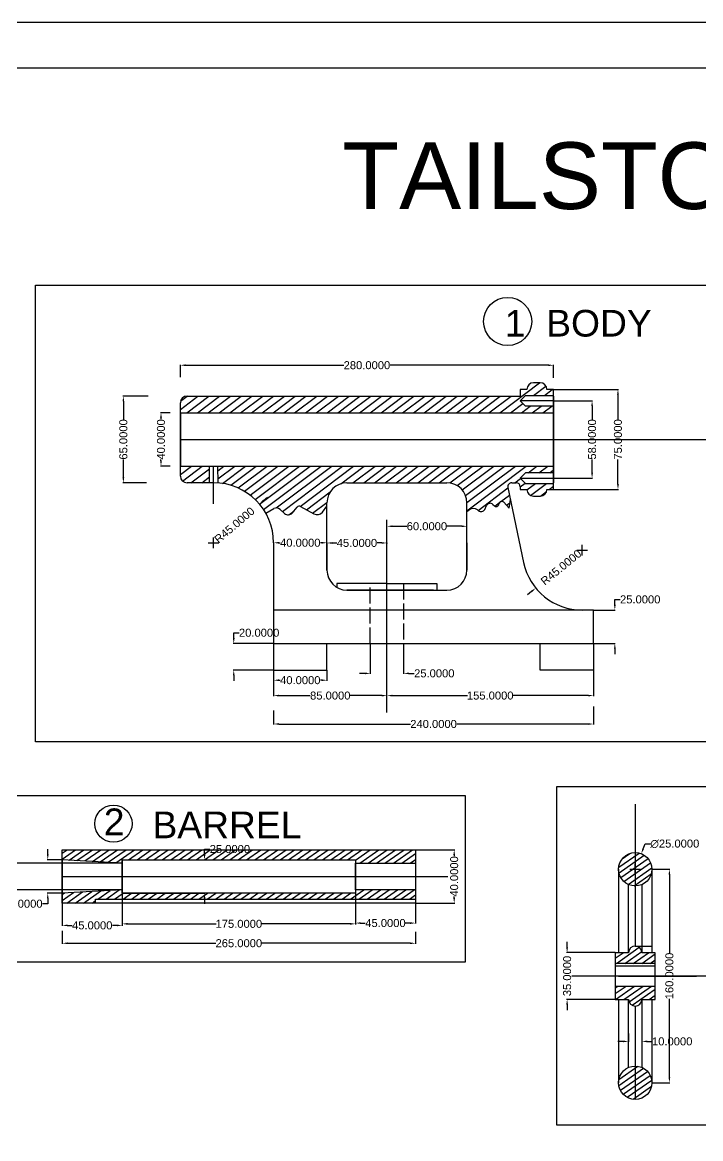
# Model space of a CAD drawing. Header units: inches. Extents: x -318 to 2841, y -996 to 640.
# Drawn here: x 181 to 690, y -197 to 640 of the extents above; entities that cross this region are included whole.
import ezdxf

# ---------------------------------------------------------------- set-up
doc = ezdxf.new("R2010")
doc.units = ezdxf.units.IN
doc.header["$MEASUREMENT"] = 0
doc.linetypes.add('ACAD_ISO02W100', pattern=[15, 12, -3])
doc.linetypes.add('CENTER', pattern=[2, 1.25, -0.25, 0.25, -0.25])
doc.layers.get('0').update_dxf_attribs({"plot": 0})
doc.layers.add('body', color=130, linetype='ZIGZAG', lineweight=30, plot=False)
doc.styles.get("Standard").update_dxf_attribs({"font": 'arial.ttf'})
doc.styles.add('style1', font='arial.ttf', dxfattribs={"height": 50})
doc.linetypes.add('ZIGZAG', pattern='A,0.0001,-0.2,[131,ltypeshp.shx,S=0.2,R=0,X=-0.2,Y=0],-0.4,[131,ltypeshp.shx,S=0.2,R=180,X=0.2,Y=0],-0.2', length=0.8001)
doc.dimstyles.get("Standard").update_dxf_attribs({"dimscale": 2, "dimtxt": 3, "dimasz": 2, "dimexe": 0.18, "dimexo": 0.0625, "dimgap": 0.108, "dimtad": 0, "dimtoh": 1, "dimdec": 4, "dimzin": 0, "dimdsep": 46, "dimtxsty": 'Standard', "dimcen": 2, "dimadec": 0, "dimazin": 0, "dimtfac": 1, "dimtdec": 4, "dimtofl": 0, "dimtmove": 0, "dimatfit": 1, "dimfxl": 1, "dimtolj": 1, "dimtzin": 0, "dimarcsym": 0})

# ---------------------------------------------------------------- blocks, each defined once
blk = doc.blocks.new('*D1')
at = {"color": 0, "lineweight": -2, "transparency": 16777216}
for p, q in [((275.71, 360.09), (256.66, 360.09)), ((257.02, 356.09), (257.02, 342.6)), ((257.02, 299.09), (257.02, 312.59)), ((274.47, 295.09), (256.66, 295.09))]:
    blk.add_line(p, q, dxfattribs=at)
at = {"color": 0, "transparency": 16777216}
for points in [[(256.35, 356.09), (257.68, 356.09), (257.02, 360.09)], [(256.35, 299.09), (257.68, 299.09), (257.02, 295.09)]]:
    blk.add_solid(points, dxfattribs=at)
at = {"layer": 'Defpoints', "color": 0, "transparency": 16777216}
for p in [(275.84, 360.09), (257.02, 295.09), (274.59, 295.09)]:
    blk.add_point(p, dxfattribs=at)
at = {"color": 0, "transparency": 16777216, "insert": (257.02, 327.59), "char_height": 6, "attachment_point": 5, "rotation": 90}
blk.add_mtext('\\A1;65.0000', dxfattribs=at)
blk = doc.blocks.new('*D2')
at = {"color": 0, "lineweight": -2, "transparency": 16777216}
for p, q in [((292.14, 347.59), (284.89, 347.59)), ((285.25, 343.59), (285.25, 342.7)), ((285.25, 311.59), (285.25, 312.48)), ((292.14, 307.59), (284.89, 307.59))]:
    blk.add_line(p, q, dxfattribs=at)
at = {"color": 0, "transparency": 16777216}
for points in [[(284.59, 343.59), (285.92, 343.59), (285.25, 347.59)], [(284.59, 311.59), (285.92, 311.59), (285.25, 307.59)]]:
    blk.add_solid(points, dxfattribs=at)
at = {"layer": 'Defpoints', "color": 0, "transparency": 16777216}
for p in [(292.27, 347.59), (285.25, 307.59), (292.27, 307.59)]:
    blk.add_point(p, dxfattribs=at)
at = {"color": 0, "transparency": 16777216, "insert": (285.25, 327.59), "char_height": 6, "attachment_point": 5, "rotation": 90}
blk.add_mtext('\\A1;40.0000', dxfattribs=at)
blk = doc.blocks.new('*D3')
at = {"color": 0, "lineweight": -2, "transparency": 16777216}
for p, q in [((579.89, 365.09), (628.46, 365.09)), ((628.1, 361.09), (628.1, 342.56)), ((628.1, 294.09), (628.1, 312.63)), ((579.89, 290.09), (628.46, 290.09))]:
    blk.add_line(p, q, dxfattribs=at)
at = {"color": 0, "transparency": 16777216}
for points in [[(627.43, 361.09), (628.77, 361.09), (628.1, 365.09)], [(627.43, 294.09), (628.77, 294.09), (628.1, 290.09)]]:
    blk.add_solid(points, dxfattribs=at)
at = {"layer": 'Defpoints', "color": 0, "transparency": 16777216}
for p in [(579.76, 365.09), (579.76, 290.09), (628.1, 290.09)]:
    blk.add_point(p, dxfattribs=at)
at = {"color": 0, "transparency": 16777216, "insert": (628.1, 327.59), "char_height": 6, "attachment_point": 5, "rotation": 90}
blk.add_mtext('\\A1;75.0000', dxfattribs=at)
blk = doc.blocks.new('*D4')
at = {"color": 0, "lineweight": -2, "transparency": 16777216}
for p, q in [((579.89, 356.59), (609.05, 356.59)), ((608.69, 352.59), (608.69, 342.58)), ((608.69, 302.59), (608.69, 312.6)), ((579.89, 298.59), (609.05, 298.59))]:
    blk.add_line(p, q, dxfattribs=at)
at = {"color": 0, "transparency": 16777216}
for points in [[(608.02, 352.59), (609.35, 352.59), (608.69, 356.59)], [(608.02, 302.59), (609.35, 302.59), (608.69, 298.59)]]:
    blk.add_solid(points, dxfattribs=at)
at = {"layer": 'Defpoints', "color": 0, "transparency": 16777216}
for p in [(579.76, 356.59), (579.76, 298.59), (608.69, 298.59)]:
    blk.add_point(p, dxfattribs=at)
at = {"color": 0, "transparency": 16777216, "insert": (608.69, 327.59), "char_height": 6, "attachment_point": 5, "rotation": 90}
blk.add_mtext('\\A1;58.0000', dxfattribs=at)
blk = doc.blocks.new('*D5')
at = {"color": 0, "lineweight": -2, "transparency": 16777216}
for p, q in [((369.76, 250.22), (369.76, 250.45)), ((373.76, 250.09), (374.65, 250.09)), ((405.76, 250.09), (404.87, 250.09)), ((409.76, 250.22), (409.76, 250.45))]:
    blk.add_line(p, q, dxfattribs=at)
at = {"color": 0, "transparency": 16777216}
for points in [[(373.76, 250.76), (373.76, 249.43), (369.76, 250.09)], [(405.76, 250.76), (405.76, 249.43), (409.76, 250.09)]]:
    blk.add_solid(points, dxfattribs=at)
at = {"layer": 'Defpoints', "color": 0, "transparency": 16777216}
for p in [(369.76, 250.09), (409.76, 250.09), (409.76, 250.09)]:
    blk.add_point(p, dxfattribs=at)
at = {"color": 0, "transparency": 16777216, "insert": (389.76, 250.09), "char_height": 6, "attachment_point": 5}
blk.add_mtext('\\A1;40.0000', dxfattribs=at)
blk = doc.blocks.new('*D6')
at = {"color": 0, "lineweight": -2, "transparency": 16777216}
for p, q in [((409.76, 249.97), (409.76, 249.58)), ((413.76, 249.94), (417.15, 249.94)), ((450.76, 249.94), (447.37, 249.94)), ((454.76, 249.97), (454.76, 249.58))]:
    blk.add_line(p, q, dxfattribs=at)
at = {"color": 0, "transparency": 16777216}
for points in [[(413.76, 250.6), (413.76, 249.27), (409.76, 249.94)], [(450.76, 250.6), (450.76, 249.27), (454.76, 249.94)]]:
    blk.add_solid(points, dxfattribs=at)
at = {"layer": 'Defpoints', "color": 0, "transparency": 16777216}
for p in [(409.76, 250.09), (454.76, 250.09), (454.76, 249.94)]:
    blk.add_point(p, dxfattribs=at)
at = {"color": 0, "transparency": 16777216, "insert": (432.26, 249.94), "char_height": 6, "attachment_point": 5}
blk.add_mtext('\\A1;45.0000', dxfattribs=at)
blk = doc.blocks.new('*D7')
at = {"color": 0, "linetype": 'CENTER', "lineweight": -2, "transparency": 16777216}
for p, q in [((454.76, 122.97), (454.76, 262.82)), ((458.76, 262.46), (469.76, 262.46)), ((510.76, 262.46), (499.77, 262.46)), ((514.76, 250.22), (514.76, 262.82))]:
    blk.add_line(p, q, dxfattribs=at)
at = {"color": 0, "linetype": 'CENTER', "transparency": 16777216}
for points in [[(458.76, 263.12), (458.76, 261.79), (454.76, 262.46)], [(510.76, 263.12), (510.76, 261.79), (514.76, 262.46)]]:
    blk.add_solid(points, dxfattribs=at)
at = {"layer": 'Defpoints', "color": 0, "linetype": 'CENTER', "transparency": 16777216}
for p in [(454.76, 262.46), (514.76, 250.09), (454.76, 122.85)]:
    blk.add_point(p, dxfattribs=at)
at = {"color": 0, "linetype": 'CENTER', "transparency": 16777216, "insert": (484.76, 262.46), "char_height": 6, "attachment_point": 5}
blk.add_mtext('\\A1;60.0000', dxfattribs=at)
blk = doc.blocks.new('*D8')
at = {"color": 0, "lineweight": -2, "transparency": 16777216}
for p, q in [((369.76, 154.47), (369.76, 135.12)), ((373.76, 135.48), (397.27, 135.48)), ((450.76, 135.48), (427.26, 135.48)), ((454.76, 122.97), (454.76, 135.84))]:
    blk.add_line(p, q, dxfattribs=at)
at = {"color": 0, "transparency": 16777216}
for points in [[(373.76, 136.14), (373.76, 134.81), (369.76, 135.48)], [(450.76, 136.14), (450.76, 134.81), (454.76, 135.48)]]:
    blk.add_solid(points, dxfattribs=at)
at = {"layer": 'Defpoints', "color": 0, "transparency": 16777216}
for p in [(369.76, 154.59), (454.76, 135.48), (454.76, 122.85)]:
    blk.add_point(p, dxfattribs=at)
at = {"color": 0, "transparency": 16777216, "insert": (412.26, 135.48), "char_height": 6, "attachment_point": 5}
blk.add_mtext('\\A1;85.0000', dxfattribs=at)
blk = doc.blocks.new('*D9')
at = {"color": 0, "lineweight": -2, "transparency": 16777216}
for p, q in [((609.76, 154.47), (609.76, 135.12)), ((454.76, 135.6), (454.76, 135.84)), ((458.76, 135.48), (515.22, 135.48)), ((605.76, 135.48), (549.3, 135.48))]:
    blk.add_line(p, q, dxfattribs=at)
at = {"color": 0, "transparency": 16777216}
for points in [[(458.76, 136.14), (458.76, 134.81), (454.76, 135.48)], [(605.76, 136.14), (605.76, 134.81), (609.76, 135.48)]]:
    blk.add_solid(points, dxfattribs=at)
at = {"layer": 'Defpoints', "color": 0, "transparency": 16777216}
for p in [(609.76, 154.59), (454.76, 135.48), (609.76, 135.48)]:
    blk.add_point(p, dxfattribs=at)
at = {"color": 0, "transparency": 16777216, "insert": (532.26, 135.48), "char_height": 6, "attachment_point": 5}
blk.add_mtext('\\A1;155.0000', dxfattribs=at)
blk = doc.blocks.new('*D10')
at = {"color": 0, "lineweight": -2, "transparency": 16777216}
for p, q in [((442.26, 174.47), (442.26, 151.78)), ((467.26, 174.47), (467.26, 151.78)), ((438.26, 152.14), (434.26, 152.14)), ((471.26, 152.14), (475.26, 152.14))]:
    blk.add_line(p, q, dxfattribs=at)
at = {"color": 0, "transparency": 16777216}
for points in [[(438.26, 152.81), (438.26, 151.47), (442.26, 152.14)], [(471.26, 152.81), (471.26, 151.47), (467.26, 152.14)]]:
    blk.add_solid(points, dxfattribs=at)
at = {"layer": 'Defpoints', "color": 0, "transparency": 16777216}
for p in [(442.26, 174.59), (467.26, 174.59), (467.26, 152.14)]:
    blk.add_point(p, dxfattribs=at)
at = {"color": 0, "transparency": 16777216, "insert": (490.3, 152.14), "char_height": 6, "attachment_point": 5}
blk.add_mtext('\\A1;25.0000', dxfattribs=at)
blk = doc.blocks.new('*D11')
at = {"color": 0, "lineweight": -2, "transparency": 16777216}
for p, q in [((369.76, 154.47), (369.76, 146.66)), ((409.76, 154.47), (409.76, 146.66)), ((373.76, 147.02), (374.65, 147.02)), ((405.76, 147.02), (404.87, 147.02))]:
    blk.add_line(p, q, dxfattribs=at)
at = {"color": 0, "transparency": 16777216}
for points in [[(373.76, 147.68), (373.76, 146.35), (369.76, 147.02)], [(405.76, 147.68), (405.76, 146.35), (409.76, 147.02)]]:
    blk.add_solid(points, dxfattribs=at)
at = {"layer": 'Defpoints', "color": 0, "transparency": 16777216}
for p in [(369.76, 154.59), (409.76, 154.59), (409.76, 147.02)]:
    blk.add_point(p, dxfattribs=at)
at = {"color": 0, "transparency": 16777216, "insert": (389.76, 147.02), "char_height": 6, "attachment_point": 5}
blk.add_mtext('\\A1;40.0000', dxfattribs=at)
blk = doc.blocks.new('*D12')
at = {"color": 0, "lineweight": -2, "transparency": 16777216}
for p, q in [((339.85, 178.59), (339.85, 182.59)), ((339.85, 182.59), (343.85, 182.59)), ((369.64, 174.59), (339.49, 174.59)), ((369.64, 154.59), (339.49, 154.59)), ((339.85, 150.59), (339.85, 146.59))]:
    blk.add_line(p, q, dxfattribs=at)
at = {"color": 0, "transparency": 16777216}
for points in [[(339.18, 178.59), (340.51, 178.59), (339.85, 174.59)], [(339.18, 150.59), (340.51, 150.59), (339.85, 154.59)]]:
    blk.add_solid(points, dxfattribs=at)
at = {"layer": 'Defpoints', "color": 0, "transparency": 16777216}
for p in [(339.85, 174.59), (369.76, 174.59), (369.76, 154.59)]:
    blk.add_point(p, dxfattribs=at)
at = {"color": 0, "transparency": 16777216, "insert": (358.89, 182.59), "char_height": 6, "attachment_point": 5}
blk.add_mtext('\\A1;20.0000', dxfattribs=at)
blk = doc.blocks.new('*D13')
at = {"color": 0, "lineweight": -2, "transparency": 16777216}
for p, q in [((625.76, 203.59), (625.76, 207.59)), ((625.76, 207.59), (629.76, 207.59)), ((609.89, 199.59), (626.12, 199.59)), ((609.89, 174.59), (626.12, 174.59)), ((625.76, 170.59), (625.76, 166.59))]:
    blk.add_line(p, q, dxfattribs=at)
at = {"color": 0, "transparency": 16777216}
for points in [[(625.1, 203.59), (626.43, 203.59), (625.76, 199.59)], [(625.1, 170.59), (626.43, 170.59), (625.76, 174.59)]]:
    blk.add_solid(points, dxfattribs=at)
at = {"layer": 'Defpoints', "color": 0, "transparency": 16777216}
for p in [(609.76, 199.59), (625.76, 199.59), (609.76, 174.59)]:
    blk.add_point(p, dxfattribs=at)
at = {"color": 0, "transparency": 16777216, "insert": (644.8, 207.59), "char_height": 6, "attachment_point": 5}
blk.add_mtext('\\A1;25.0000', dxfattribs=at)
blk = doc.blocks.new('*D14')
at = {"color": 0, "lineweight": -2, "transparency": 16777216}
for p, q in [((362.13, 281.79), (365.18, 284.38)), ((324.76, 246.09), (324.76, 254.09)), ((320.76, 250.09), (328.76, 250.09))]:
    blk.add_line(p, q, dxfattribs=at)
at = {"color": 0, "transparency": 16777216}
blk.add_solid([(361.69, 282.3), (362.56, 281.29), (359.08, 279.21)], dxfattribs=at)
at = {"layer": 'Defpoints', "color": 0, "transparency": 16777216}
for p in [(359.08, 279.21), (324.76, 250.09)]:
    blk.add_point(p, dxfattribs=at)
at = {"color": 0, "transparency": 16777216, "insert": (340.39, 263.36), "char_height": 6, "attachment_point": 5, "rotation": 40.31358}
blk.add_mtext('\\A1;R45.0000', dxfattribs=at)
blk = doc.blocks.new('*D15')
at = {"color": 0, "lineweight": -2, "transparency": 16777216}
for p, q in [((597.31, 244.59), (605.31, 244.59)), ((601.31, 240.59), (601.31, 248.59)), ((563.35, 213.62), (560.25, 211.09))]:
    blk.add_line(p, q, dxfattribs=at)
at = {"color": 0, "transparency": 16777216}
blk.add_solid([(562.93, 214.13), (563.77, 213.1), (566.45, 216.15)], dxfattribs=at)
at = {"layer": 'Defpoints', "color": 0, "transparency": 16777216}
for p in [(601.31, 244.59), (566.45, 216.15)]:
    blk.add_point(p, dxfattribs=at)
at = {"color": 0, "transparency": 16777216, "insert": (585.43, 231.63), "char_height": 6, "attachment_point": 5, "rotation": 39.21065}
blk.add_mtext('\\A1;R45.0000', dxfattribs=at)
blk = doc.blocks.new('*D16')
at = {"color": 0, "lineweight": -2, "transparency": 16777216}
for p, q in [((299.76, 374.37), (299.76, 383.58)), ((303.76, 383.22), (422.39, 383.22)), ((575.76, 383.22), (457.14, 383.22)), ((579.76, 373.88), (579.76, 383.58))]:
    blk.add_line(p, q, dxfattribs=at)
at = {"color": 0, "transparency": 16777216}
for points in [[(303.76, 383.89), (303.76, 382.56), (299.76, 383.22)], [(575.76, 383.89), (575.76, 382.56), (579.76, 383.22)]]:
    blk.add_solid(points, dxfattribs=at)
at = {"layer": 'Defpoints', "color": 0, "transparency": 16777216}
for p in [(579.76, 383.22), (299.76, 374.24), (579.76, 373.75)]:
    blk.add_point(p, dxfattribs=at)
at = {"color": 0, "transparency": 16777216, "insert": (439.76, 383.22), "char_height": 6, "attachment_point": 5}
blk.add_mtext('\\A1;280.0000', dxfattribs=at)
blk = doc.blocks.new('*D17')
at = {"color": 0, "lineweight": -2, "transparency": 16777216}
for p, q in [((609.76, 127.2), (609.76, 113.82)), ((369.76, 124.29), (369.76, 113.82)), ((373.76, 114.18), (472.39, 114.18)), ((605.76, 114.18), (507.14, 114.18))]:
    blk.add_line(p, q, dxfattribs=at)
at = {"color": 0, "transparency": 16777216}
for points in [[(373.76, 114.84), (373.76, 113.51), (369.76, 114.18)], [(605.76, 114.84), (605.76, 113.51), (609.76, 114.18)]]:
    blk.add_solid(points, dxfattribs=at)
at = {"layer": 'Defpoints', "color": 0, "transparency": 16777216}
for p in [(609.76, 127.32), (369.76, 124.42), (609.76, 114.18)]:
    blk.add_point(p, dxfattribs=at)
at = {"color": 0, "transparency": 16777216, "insert": (489.76, 114.18), "char_height": 6, "attachment_point": 5}
blk.add_mtext('\\A1;240.0000', dxfattribs=at)
blk = doc.blocks.new('*D24')
at = {"color": 0, "lineweight": -2, "transparency": 16777216}
for p, q in [((647.03, 20.6), (648.47, 24.33)), ((648.47, 24.33), (652.47, 24.33)), ((641.09, 1.21), (641.09, 9.21)), ((637.09, 5.21), (645.09, 5.21))]:
    blk.add_line(p, q, dxfattribs=at)
at = {"color": 0, "transparency": 16777216}
blk.add_solid([(646.41, 20.84), (647.65, 20.36), (645.59, 16.87)], dxfattribs=at)
at = {"layer": 'Defpoints', "color": 0, "transparency": 16777216}
for p in [(645.59, 16.87), (636.59, -6.45)]:
    blk.add_point(p, dxfattribs=at)
at = {"color": 0, "transparency": 16777216, "insert": (670.73, 24.33), "char_height": 6, "attachment_point": 5}
blk.add_mtext('\\A1;∅25.0000', dxfattribs=at)
blk = doc.blocks.new('*D25')
at = {"color": 0, "lineweight": -2, "transparency": 16777216}
for p, q in [((653.71, 5.21), (667.04, 5.21)), ((666.68, 1.21), (666.68, -57.75)), ((666.68, -150.79), (666.68, -91.83)), ((653.71, -154.79), (667.04, -154.79))]:
    blk.add_line(p, q, dxfattribs=at)
at = {"color": 0, "transparency": 16777216}
for points in [[(666.01, 1.21), (667.35, 1.21), (666.68, 5.21)], [(666.01, -150.79), (667.35, -150.79), (666.68, -154.79)]]:
    blk.add_solid(points, dxfattribs=at)
at = {"layer": 'Defpoints', "color": 0, "transparency": 16777216}
for p in [(653.59, 5.21), (653.59, -154.79), (666.68, -154.79)]:
    blk.add_point(p, dxfattribs=at)
at = {"color": 0, "transparency": 16777216, "insert": (666.68, -74.79), "char_height": 6, "attachment_point": 5, "rotation": 90}
blk.add_mtext('\\A1;160.0000', dxfattribs=at)
blk = doc.blocks.new('*D29')
at = {"color": 0, "lineweight": -2, "transparency": 16777216}
for p, q in [((476.28, 19.89), (505.6, 19.89)), ((505.24, 15.89), (505.24, 15.01)), ((505.24, -16.11), (505.24, -15.22)), ((476.28, -20.11), (505.6, -20.11))]:
    blk.add_line(p, q, dxfattribs=at)
at = {"color": 0, "transparency": 16777216}
for points in [[(504.57, 15.89), (505.9, 15.89), (505.24, 19.89)], [(504.57, -16.11), (505.9, -16.11), (505.24, -20.11)]]:
    blk.add_solid(points, dxfattribs=at)
at = {"layer": 'Defpoints', "color": 0, "transparency": 16777216}
for p in [(476.16, 19.89), (476.16, -20.11), (505.24, -20.11)]:
    blk.add_point(p, dxfattribs=at)
at = {"color": 0, "transparency": 16777216, "insert": (505.24, -0.11), "char_height": 6, "attachment_point": 5, "rotation": 90}
blk.add_mtext('\\A1;40.0000', dxfattribs=at)
blk = doc.blocks.new('*D30')
at = {"color": 0, "lineweight": -2, "transparency": 16777216}
for p, q in [((317.9, 16.39), (317.9, 20.39)), ((317.9, 20.39), (321.9, 20.39)), ((256.28, 12.39), (318.26, 12.39)), ((256.28, -12.61), (318.26, -12.61)), ((317.9, -16.61), (317.9, -20.61))]:
    blk.add_line(p, q, dxfattribs=at)
at = {"color": 0, "transparency": 16777216}
for points in [[(317.24, 16.39), (318.57, 16.39), (317.9, 12.39)], [(317.24, -16.61), (318.57, -16.61), (317.9, -12.61)]]:
    blk.add_solid(points, dxfattribs=at)
at = {"layer": 'Defpoints', "color": 0, "transparency": 16777216}
for p in [(256.16, 12.39), (317.9, 12.39), (256.16, -12.61)]:
    blk.add_point(p, dxfattribs=at)
at = {"color": 0, "transparency": 16777216, "insert": (336.95, 20.39), "char_height": 6, "attachment_point": 5}
blk.add_mtext('\\A1;25.0000', dxfattribs=at)
blk = doc.blocks.new('*D31')
at = {"color": 0, "lineweight": -2, "transparency": 16777216}
for p, q in [((200.29, 16.39), (200.29, 20.39)), ((211.03, 12.39), (199.93, 12.39)), ((211.03, -12.61), (199.93, -12.61)), ((200.29, -16.61), (200.29, -20.61)), ((200.29, -20.61), (196.29, -20.61))]:
    blk.add_line(p, q, dxfattribs=at)
at = {"color": 0, "transparency": 16777216}
for points in [[(199.63, 16.39), (200.96, 16.39), (200.29, 12.39)], [(199.63, -16.61), (200.96, -16.61), (200.29, -12.61)]]:
    blk.add_solid(points, dxfattribs=at)
at = {"layer": 'Defpoints', "color": 0, "transparency": 16777216}
for p in [(211.16, 12.39), (200.29, -12.61), (211.16, -12.61)]:
    blk.add_point(p, dxfattribs=at)
at = {"color": 0, "transparency": 16777216, "insert": (181.25, -20.61), "char_height": 6, "attachment_point": 5}
blk.add_mtext('\\A1;25.0000', dxfattribs=at)
blk = doc.blocks.new('*D32')
at = {"color": 0, "lineweight": -2, "transparency": 16777216}
for p, q in [((150.95, 13.89), (150.95, 17.89)), ((256.03, 9.89), (150.59, 9.89)), ((256.03, -10.11), (150.59, -10.11)), ((150.95, -14.11), (150.95, -18.11)), ((150.95, -18.11), (146.95, -18.11))]:
    blk.add_line(p, q, dxfattribs=at)
at = {"color": 0, "transparency": 16777216}
for points in [[(150.28, 13.89), (151.62, 13.89), (150.95, 9.89)], [(150.28, -14.11), (151.62, -14.11), (150.95, -10.11)]]:
    blk.add_solid(points, dxfattribs=at)
at = {"layer": 'Defpoints', "color": 0, "transparency": 16777216}
for p in [(256.16, 9.89), (150.95, -10.11), (256.16, -10.11)]:
    blk.add_point(p, dxfattribs=at)
at = {"color": 0, "transparency": 16777216, "insert": (131.91, -18.11), "char_height": 6, "attachment_point": 5}
blk.add_mtext('\\A1;20.0000', dxfattribs=at)
blk = doc.blocks.new('*D33')
at = {"color": 0, "lineweight": -2, "transparency": 16777216}
for p, q in [((211.16, -40.81), (211.16, -50.6)), ((476.16, -41.71), (476.16, -50.6)), ((215.16, -50.24), (326.29, -50.24)), ((472.16, -50.24), (361.03, -50.24))]:
    blk.add_line(p, q, dxfattribs=at)
at = {"color": 0, "transparency": 16777216}
for points in [[(215.16, -49.58), (215.16, -50.91), (211.16, -50.24)], [(472.16, -49.58), (472.16, -50.91), (476.16, -50.24)]]:
    blk.add_solid(points, dxfattribs=at)
at = {"layer": 'Defpoints', "color": 0, "transparency": 16777216}
for p in [(211.16, -40.69), (476.16, -41.59), (476.16, -50.24)]:
    blk.add_point(p, dxfattribs=at)
at = {"color": 0, "transparency": 16777216, "insert": (343.66, -50.24), "char_height": 6, "attachment_point": 5}
blk.add_mtext('\\A1;265.0000', dxfattribs=at)
blk = doc.blocks.new('*D34')
at = {"color": 0, "lineweight": -2, "transparency": 16777216}
for p, q in [((211.16, 12.27), (211.16, -37.21)), ((256.16, 12.27), (256.16, -37.21)), ((215.16, -36.85), (218.55, -36.85)), ((252.16, -36.85), (248.77, -36.85))]:
    blk.add_line(p, q, dxfattribs=at)
at = {"color": 0, "transparency": 16777216}
for points in [[(215.16, -36.18), (215.16, -37.51), (211.16, -36.85)], [(252.16, -36.18), (252.16, -37.51), (256.16, -36.85)]]:
    blk.add_solid(points, dxfattribs=at)
at = {"layer": 'Defpoints', "color": 0, "transparency": 16777216}
for p in [(211.16, 12.39), (256.16, 12.39), (256.16, -36.85)]:
    blk.add_point(p, dxfattribs=at)
at = {"color": 0, "transparency": 16777216, "insert": (233.66, -36.85), "char_height": 6, "attachment_point": 5}
blk.add_mtext('\\A1;45.0000', dxfattribs=at)
blk = doc.blocks.new('*D35')
at = {"color": 0, "lineweight": -2, "transparency": 16777216}
for p, q in [((256.16, -10.23), (256.16, -36.05)), ((431.16, -10.23), (431.16, -36.05)), ((260.16, -35.69), (326.62, -35.69)), ((427.16, -35.69), (360.7, -35.69))]:
    blk.add_line(p, q, dxfattribs=at)
at = {"color": 0, "transparency": 16777216}
for points in [[(260.16, -35.02), (260.16, -36.36), (256.16, -35.69)], [(427.16, -35.02), (427.16, -36.36), (431.16, -35.69)]]:
    blk.add_solid(points, dxfattribs=at)
at = {"layer": 'Defpoints', "color": 0, "transparency": 16777216}
for p in [(256.16, -10.11), (431.16, -10.11), (431.16, -35.69)]:
    blk.add_point(p, dxfattribs=at)
at = {"color": 0, "transparency": 16777216, "insert": (343.66, -35.69), "char_height": 6, "attachment_point": 5}
blk.add_mtext('\\A1;175.0000', dxfattribs=at)
blk = doc.blocks.new('*D36')
at = {"color": 0, "lineweight": -2, "transparency": 16777216}
for p, q in [((431.16, -10.23), (431.16, -35.47)), ((476.16, -24.02), (476.16, -35.47)), ((435.16, -35.11), (438.55, -35.11)), ((472.16, -35.11), (468.77, -35.11))]:
    blk.add_line(p, q, dxfattribs=at)
at = {"color": 0, "transparency": 16777216}
for points in [[(435.16, -34.45), (435.16, -35.78), (431.16, -35.11)], [(472.16, -34.45), (472.16, -35.78), (476.16, -35.11)]]:
    blk.add_solid(points, dxfattribs=at)
at = {"layer": 'Defpoints', "color": 0, "transparency": 16777216}
for p in [(431.16, -10.11), (476.16, -23.9), (476.16, -35.11)]:
    blk.add_point(p, dxfattribs=at)
at = {"color": 0, "transparency": 16777216, "insert": (453.66, -35.11), "char_height": 6, "attachment_point": 5}
blk.add_mtext('\\A1;45.0000', dxfattribs=at)
blk = doc.blocks.new('*D37')
at = {"color": 0, "lineweight": -2, "transparency": 16777216}
for p, q in [((632.09, -123.85), (628.09, -123.85)), ((636.09, -117.94), (636.09, -124.21)), ((646.09, -117.94), (646.09, -124.21)), ((650.09, -123.85), (654.09, -123.85))]:
    blk.add_line(p, q, dxfattribs=at)
at = {"color": 0, "transparency": 16777216}
for points in [[(632.09, -123.18), (632.09, -124.51), (636.09, -123.85)], [(650.09, -123.18), (650.09, -124.51), (646.09, -123.85)]]:
    blk.add_solid(points, dxfattribs=at)
at = {"layer": 'Defpoints', "color": 0, "transparency": 16777216}
for p in [(636.09, -117.81), (646.09, -117.81), (646.09, -123.85)]:
    blk.add_point(p, dxfattribs=at)
at = {"color": 0, "transparency": 16777216, "insert": (668.8, -123.85), "char_height": 6, "attachment_point": 5}
blk.add_mtext('\\A1;10.0000', dxfattribs=at)
blk = doc.blocks.new('*D42')
at = {"color": 0, "lineweight": -2, "transparency": 16777216}
for p, q in [((589.97, -53.29), (589.97, -49.29)), ((625.96, -57.29), (589.61, -57.29)), ((625.96, -92.29), (589.61, -92.29)), ((589.97, -96.29), (589.97, -100.29))]:
    blk.add_line(p, q, dxfattribs=at)
at = {"color": 0, "transparency": 16777216}
for points in [[(589.3, -53.29), (590.63, -53.29), (589.97, -57.29)], [(589.3, -96.29), (590.63, -96.29), (589.97, -92.29)]]:
    blk.add_solid(points, dxfattribs=at)
at = {"layer": 'Defpoints', "color": 0, "transparency": 16777216}
for p in [(626.09, -57.29), (589.97, -92.29), (626.09, -92.29)]:
    blk.add_point(p, dxfattribs=at)
at = {"color": 0, "transparency": 16777216, "insert": (589.97, -74.79), "char_height": 6, "attachment_point": 5, "rotation": 90}
blk.add_mtext('\\A1;35.0000', dxfattribs=at)

msp = doc.modelspace()

# ---------------------------------------------------------------- hatches: boundary and pattern name
at = {"transparency": 33554687}
h = msp.add_hatch(dxfattribs=at)
h.set_pattern_fill('ANSI31', color=256, scale=39, angle=172)
h.set_pattern_definition([(217, (-24.4823, -28.5174), (2.933848, -3.893348), [])])
h.paths.add_polyline_path([(579.76236, 347.5932), (579.76236, 352.5932), (558.80416, 352.5932), (554.76236, 356.5932), (558.72098, 360.5932), (579.76236, 360.5932), (579.76236, 365.0932), (574.76236, 365.0932, 0.414213562), (569.76236, 370.0932), (564.76236, 370.0932, 0.414213562), (559.76236, 365.0932), (554.76236, 365.0932), (554.76236, 360.0932), (304.76236, 360.0932, 0.414213562), (299.76236, 355.0932), (299.76236, 347.5932)])
h.paths.add_polyline_path([(374.58038, 275.14982), (377.93277, 272.09142, 0.420628709), (383.64189, 272.41576), (387.48289, 276.81532, -0.352230545), (389.95111, 277.25365), (399.98246, 271.75307, 0.368108941), (406.33181, 273.06572), (409.76236, 277.47226), (409.76236, 280.0932, -0.414213562), (424.76236, 295.0932), (499.76236, 295.0932, -0.414213562), (514.76236, 280.0932), (514.76236, 273.51345), (516.52415, 274.85464, -0.345812545), (522.70094, 274.76071), (523.51398, 274.10177, 0.48308958), (528.10192, 275.12276), (529.50814, 278.02076, -0.505759142), (534.26074, 278.89805), (535.36006, 277.86579, 0.53708507), (538.60561, 278.63187), (539.06897, 279.88855, -0.562147236), (542.42261, 280.54501), (546.47913, 276.10108), (547.40463, 282.47633), (545.51941, 291.47827, -0.476055548), (548.45571, 295.0932), (551.76236, 295.0932, -0.414213562), (554.76236, 292.0932), (554.76236, 290.0932), (559.76236, 290.0932, 0.414213562), (564.76236, 285.0932), (569.76236, 285.0932, 0.414213562), (574.76236, 290.0932), (579.76236, 290.0932), (579.76236, 294.5932), (558.72098, 294.5932), (554.76236, 298.5932), (558.80416, 302.5932), (579.76236, 302.5932), (579.76236, 307.5932), (327.76226, 307.5932), (327.78643, 294.99147, -0.252106032), (363.9099, 272.28486), (369.91745, 275.67772, -0.32410339)])
h.paths.add_polyline_path([(321.76236, 295.0932), (321.76236, 307.5932), (299.76236, 307.5932), (299.76236, 300.0932, 0.414213562), (304.76236, 295.0932)])
at = {"true_color": 0x93278f, "transparency": 33554687}
h = msp.add_hatch(dxfattribs=at)
h.set_pattern_fill('ANSI31', color=217, scale=29, angle=170)
h.set_pattern_definition([(215, (-24.4823, -4161.401), (2.0792146, -2.9694262), [])])
h.paths.add_polyline_path([(256.15865, 9.89372), (256.15865, 12.39372), (431.15865, 12.39372), (431.15865, 9.89372), (476.15865, 9.89372), (476.15865, 19.89372), (211.15865, 19.89372), (211.15865, 12.39372)])
h.paths.add_polyline_path([(236.15865, -20.10628), (236.15865, -17.10628), (476.15865, -17.10628), (476.15865, -10.10628), (431.15865, -10.10628), (431.15865, -12.60628), (256.15865, -12.60628), (256.15865, -10.10628), (211.15865, -12.60628), (211.15865, -20.10628)])
at = {"transparency": 33554687}
h = msp.add_hatch(dxfattribs=at)
h.set_pattern_fill('ANSI31', color=256, scale=29, angle=170)
h.set_pattern_definition([(215, (26.5817, -4220.624), (2.0792146, -2.9694262), [])])
h.paths.add_polyline_path([(656.08913, -57.29279), (646.08913, -57.29279, 0.414213562), (641.08913, -52.29279, 0.414213562), (636.08913, -57.29279), (626.08913, -57.29279), (626.08913, -65.29279), (656.08913, -65.29279)])
h.paths.add_polyline_path([(656.08913, -82.29279), (626.08913, -82.29279), (626.08913, -92.29279), (636.08913, -92.29279, 1), (646.08913, -92.29279), (656.08913, -92.29279)])
h.paths.add_polyline_path([(641.08913, 17.70721, 0.414213562), (628.58913, 5.20721, 0.414213562), (641.08913, -7.29279)])
h.paths.add_polyline_path([(641.08913, 17.70721), (641.08913, -7.29279, 0.414213562), (653.58913, 5.20721, 0.414213562)])
h.paths.add_polyline_path([(641.08913, -142.29279), (641.08913, -167.29279, 0.414213562), (653.58913, -154.79279, 0.414213562)])
h.paths.add_polyline_path([(641.08913, -142.29279, 0.414213562), (628.58913, -154.79279, 0.414213562), (641.08913, -167.29279)])

# ---------------------------------------------------------------- linework, layer by layer
for p, q in [((554.76236, 356.5932), (558.72098, 360.5932)), ((559.76236, 365.0932), (559.76236, 365.0932)), ((579.76236, 327.5932), (579.76236, 365.0932)), ((579.76236, 327.5932), (579.76236, 365.0932)), ((579.76236, 360.0932), (579.76236, 295.0932)), ((554.76236, 356.5932), (558.80416, 352.5932)), ((299.76236, 347.5932), (579.76236, 347.5932)), ((299.76236, 307.5932), (579.76236, 307.5932)), ((321.76236, 307.5932), (327.76217, 307.64121)), ((554.76236, 298.5932), (558.80416, 302.5932)), ((424.76236, 295.0932), (499.76236, 295.0932)), ((554.76236, 298.5932), (558.72098, 294.5932)), ((559.76236, 290.0932), (559.76236, 290.0932)), ((383.64189, 272.41576), (387.48289, 276.81532)), ((389.95111, 277.25365), (399.98246, 271.75307)), ((406.33181, 273.06572), (409.76236, 277.47226)), ((409.76236, 229.5932), (409.76236, 280.0932)), ((514.76236, 229.5932), (514.76236, 280.0932)), ((514.76236, 266.93369), (514.76236, 280.0932)), ((528.10192, 275.12276), (529.50814, 278.02076)), ((534.26074, 278.89805), (535.36006, 277.86579)), ((538.60561, 278.63187), (539.06897, 279.88855)), ((542.42261, 280.54501), (546.47913, 276.10108)), ((546.47913, 276.10108), (547.40463, 282.47633)), ((363.9099, 272.28486), (369.91745, 275.67772)), ((374.58038, 275.14982), (377.93277, 272.09142)), ((514.76236, 273.51345), (516.52415, 274.85464)), ((522.70094, 274.76071), (523.51398, 274.10177)), ((409.76236, 250.0932), (409.76236, 229.5932)), ((514.76236, 250.0932), (514.76236, 229.5932)), ((417.26236, 219.5932), (417.24996, 216.60998)), ((422.26236, 219.5932), (417.26236, 219.5932)), ((442.26236, 219.5932), (422.26236, 219.5932)), ((454.76236, 219.5932), (442.26236, 219.5932)), ((454.76236, 214.5932), (454.76236, 219.5932)), ((454.76236, 219.5932), (467.26236, 219.5932)), ((467.26236, 219.5932), (487.26236, 219.5932)), ((487.26236, 219.5932), (492.26236, 219.5932)), ((492.26236, 219.5932), (492.26236, 214.5932)), ((489.76236, 214.5932), (424.76236, 214.5932)), ((424.76236, 214.5932), (499.76236, 214.5932)), ((609.76236, 199.5932), (601.3145, 199.5932)), ((211.15865, 19.89372), (476.15865, 19.89372)), ((211.15865, -20.10628), (211.15865, 19.89372)), ((476.15865, 19.89372), (476.15865, -20.10628)), ((211.15865, 12.39372), (211.15865, -12.60628)), ((256.15865, 9.89372), (211.15865, 12.39372)), ((211.15865, 12.39372), (211.15865, -12.60628)), ((256.15865, -12.60628), (256.15865, 12.39372)), ((256.15865, 12.39372), (431.15865, 12.39372)), ((256.15865, -0.10628), (256.15865, 9.89372)), ((431.15865, 12.39372), (431.15865, -0.10628)), ((431.15865, -10.10628), (431.15865, 9.89372)), ((431.15865, 9.89372), (476.15865, 9.89372)), ((628.58913, 5.20721), (628.58913, -57.29279)), ((653.58913, 5.20721), (653.58913, -57.29279)), ((256.15865, -0.10628), (256.15865, -10.10628)), ((431.15865, -0.10628), (431.15865, -12.60628)), ((476.15865, -0.10628), (476.15865, -23.89889)), ((636.08913, -57.29279), (636.08913, -6.24923)), ((646.08913, -6.24923), (646.08913, -57.29279)), ((256.15865, -10.10628), (211.15865, -12.60628)), ((431.15865, -12.60628), (256.15865, -12.60628)), ((476.15865, -10.10628), (431.15865, -10.10628)), ((476.15865, -20.10628), (211.15865, -20.10628)), ((236.15865, -20.10628), (236.15865, -17.10628)), ((236.15865, -17.10628), (476.15865, -17.10628)), ((626.08913, -57.29279), (626.08913, -92.29279)), ((636.08913, -57.29279), (626.08913, -57.29279)), ((636.08913, -57.29279), (628.58913, -57.29279)), ((636.08913, -57.29279), (636.08913, -57.29279)), ((641.08913, -52.29279), (641.08913, -52.29279)), ((641.08913, -52.29279), (653.58913, -52.29279)), ((656.08913, -57.29279), (646.08913, -57.29279)), ((646.08913, -57.29279), (646.08913, -57.29279)), ((656.08913, -57.29279), (646.08913, -57.29279)), ((656.08913, -74.79279), (656.08913, -57.29279)), ((656.08913, -65.29279), (626.08913, -65.29279)), ((656.08913, -67.29279), (656.08913, -65.29279)), ((656.08913, -67.29279), (626.08913, -67.29279)), ((626.08913, -67.29279), (626.08913, -82.29279)), ((628.58913, -74.79279), (653.58913, -74.79279)), ((641.08913, -74.79279), (656.08913, -74.79279)), ((653.58913, -74.79279), (686.95271, -74.79279)), ((656.08913, -74.79279), (656.08913, -67.29279)), ((656.08913, -92.29279), (656.08913, -74.79279)), ((626.08913, -82.29279), (656.08913, -82.29279)), ((626.08913, -92.29279), (636.08913, -92.29279)), ((628.58913, -92.29279), (628.58913, -154.79279)), ((636.08913, -143.33635), (636.08913, -92.29279)), ((646.08913, -92.29279), (646.08913, -143.33635)), ((646.08913, -92.29279), (656.08913, -92.29279)), ((653.58913, -92.29279), (653.58913, -154.79279))]:
    msp.add_line(p, q)
at = {"linetype": 'ZIGZAG'}
for p, q in [((558.72098, 360.5932), (579.76236, 360.5932)), ((579.76236, 352.5932), (558.80416, 352.5932)), ((321.76236, 295.0932), (321.76236, 307.5932)), ((327.76217, 307.64121), (327.78643, 294.99147)), ((579.76236, 302.5932), (558.80416, 302.5932)), ((558.72098, 294.5932), (579.76236, 294.5932))]:
    msp.add_line(p, q, dxfattribs=at)
at = {"linetype": 'CENTER'}
for p, q in [((579.76236, 356.5932), (554.76236, 356.5932)), ((299.76236, 327.5932), (913.13886, 327.5932)), ((324.76236, 279.38773), (324.76236, 307.5932)), ((554.76236, 298.5932), (579.76236, 298.5932)), ((454.76236, 122.84967), (454.76236, 267.34881)), ((641.08913, 53.95139), (641.08913, -52.29279)), ((211.15865, -0.10628), (500.62381, -0.10628)), ((856.73015, -74.79279), (593.18709, -74.79279)), ((641.08913, -97.29279), (641.08913, -167.29279))]:
    msp.add_line(p, q, dxfattribs=at)
at = {"linetype": 'ACAD_ISO02W100'}
for p, q in [((442.26236, 174.5932), (442.26236, 219.5932)), ((467.26236, 219.5932), (467.26236, 174.5932))]:
    msp.add_line(p, q, dxfattribs=at)
for points in [[(2841.1401, -996.06437), (-317.64513, -996.06437), (-317.64513, 640.37686), (2841.1401, 640.37686)], [(2821.1401, -976.06437), (-272.78659, -976.06437), (-272.78659, 606.20586), (2821.1401, 606.20586)], [(191.12658, 443.21005), (988.84266, 443.21005), (988.84266, 100.68979), (191.12658, 100.68979)], [(582.17357, 67.22188), (991.54818, 67.22188), (991.54818, -186.60144), (582.17357, -186.60144)], [(150.95049, 60.49921), (513.56682, 60.49921), (513.56682, -64.39731), (150.95049, -64.39731)]]:
    msp.add_lwpolyline(points, close=True)
at = {"color": 152, "true_color": 0x2776bb}
msp.add_circle((545.33858, 416.06405), 18.049, dxfattribs=at)
at = {"color": 217, "true_color": 0x93278f}
msp.add_circle((249.58823, 39.44396), 13.95516, dxfattribs=at)
for centre in [(641.08913, 5.20721), (641.08913, -154.79279)]:
    msp.add_circle(centre, 12.5)
for centre, radius, start, end in [((424.76236, 280.0932), 15, 90, 180), ((499.76236, 280.0932), 15, 0, 90), ((388.98951, 275.49999), 2, 61.26234881, 138.87763146), ((532.20717, 276.71108), 3, 46.80182081, 154.11550963), ((536.72911, 279.32377), 2, 226.80182081, 339.76014698), ((540.94548, 279.19665), 2, 42.39055734, 159.76014698), ((371.88449, 272.1948), 4, 47.6255526, 119.45629338), ((380.62866, 275.04644), 4, 227.6255526, 318.87763146), ((402.38645, 276.13722), 5, 241.26234881, 322.09879833), ((519.55276, 270.87626), 5, 50.97669302, 127.28080279), ((525.40289, 276.43244), 3, 230.97669302, 334.11550963), ((424.76236, 229.5932), 15, 180, 270), ((499.76236, 229.5932), 15, 270, 0), ((641.08913, -57.29279), 5, 90, 180), ((641.08913, -57.29279), 5, 0, 90), ((641.08913, -92.29279), 5, 180, 360)]:
    msp.add_arc(centre, radius, start, end)
at = {"layer": 'body'}
for p, q in [((569.76236, 370.0932), (564.76236, 370.0932)), ((304.76236, 360.0932), (554.76236, 360.0932)), ((559.76236, 365.0932), (554.76236, 365.0932)), ((554.76236, 365.0932), (554.76236, 360.0932)), ((579.76236, 365.0932), (574.76236, 365.0932)), ((579.76236, 290.0932), (579.76236, 365.0932)), ((299.76236, 327.5932), (299.76236, 355.0932)), ((299.76236, 347.5932), (299.76236, 307.5932)), ((299.76236, 300.0932), (299.76236, 327.5932)), ((324.76236, 295.0932), (304.76236, 295.0932)), ((548.45571, 295.0932), (551.76236, 295.0932)), ((545.51941, 291.47827), (557.27, 235.36922)), ((554.76236, 292.0932), (554.76236, 290.0932)), ((554.76236, 290.0932), (559.76236, 290.0932)), ((564.76236, 285.0932), (569.76236, 285.0932)), ((574.76236, 290.0932), (579.76236, 290.0932)), ((369.76236, 250.0932), (369.76236, 174.5932)), ((609.76236, 199.5932), (369.76236, 199.5932)), ((609.76236, 174.5932), (609.76236, 199.5932)), ((369.76236, 174.5932), (609.76236, 174.5932)), ((369.76236, 174.5932), (369.76236, 154.5932)), ((409.76236, 154.5932), (409.76236, 174.5932)), ((569.76236, 154.5932), (569.76236, 174.5932)), ((609.76236, 174.5932), (609.76236, 154.5932)), ((369.76236, 154.5932), (409.76236, 154.5932)), ((609.76236, 154.5932), (569.76236, 154.5932))]:
    msp.add_line(p, q, dxfattribs=at)
for centre, radius, start, end in [((564.76236, 365.0932), 5, 90, 180), ((569.76236, 365.0932), 5, 0, 90), ((304.76236, 355.0932), 5, 90, 180), ((304.76236, 300.0932), 5, 180, 270), ((324.76236, 250.0932), 45, 0, 90), ((548.45571, 292.0932), 3, 90, 191.82817162), ((551.76236, 292.0932), 3, 0, 90), ((564.76236, 290.0932), 5, 180, 270), ((569.76236, 290.0932), 5, 270, 0), ((601.3145, 244.5932), 45, 191.82817162, 270)]:
    msp.add_arc(centre, radius, start, end, dxfattribs=at)

# ---------------------------------------------------------------- texts
at = {"color": 85, "true_color": 0x58ba48, "insert": (421.26372, 550.36312), "char_height": 50, "attachment_point": 1, "style": 'style1'}
msp.add_mtext_dynamic_manual_height_columns('TAILSTOCK', width=521.8780117, gutter_width=250, heights=[0], dxfattribs=at)
at = {"insert": (303.76236, 443.21005), "char_height": 0.2, "attachment_point": 1, "style": 'style1'}
msp.add_mtext_dynamic_manual_height_columns('efsdsgfdsgfyhvj', width=579.5554901, gutter_width=1, heights=[0], dxfattribs=at)
at = {"color": 240, "true_color": 0xed1f24, "char_height": 20, "attachment_point": 1, "style": 'style1'}
for s, width, insert in [('1  BODY', 365.1924852, (543.1974, 424.73468)), ('2', 564.0767453, (242.34674, 50.81544))]:
    msp.add_mtext_dynamic_manual_height_columns(s, width=width, gutter_width=250, heights=[0], dxfattribs=dict(at, insert=insert))
at = {"color": 11, "true_color": 0xf27172, "insert": (278.83916, 48.51137), "char_height": 20, "attachment_point": 1, "style": 'style1'}
msp.add_mtext_dynamic_manual_height_columns('BARREL', width=134.1946162, gutter_width=250, heights=[0], dxfattribs=at)

# ---------------------------------------------------------------- dimensions: what is measured, and where the dimension line sits
for base, p1, p2, picture, middle in [((579.76236, 383.22194), (299.76236, 374.242), (579.76236, 373.75443), '*D16', (439.76236, 383.22194)), ((409.76236, 250.0932), (369.76236, 250.0932), (409.76236, 250.0932), '*D5', (389.76236, 250.0932)), ((454.76236, 249.93802), (409.76236, 250.0932), (454.76236, 250.0932), '*D6', (432.26236, 249.93802)), ((467.26236, 152.14135), (442.26236, 174.5932), (467.26236, 174.5932), '*D10', (490.30441, 152.14135)), ((454.76236, 135.47795), (369.76236, 154.5932), (454.76236, 122.84967), '*D8', (412.26236, 135.47795)), ((409.76236, 147.01554), (369.76236, 154.5932), (409.76236, 154.5932), '*D11', (389.76236, 147.01554)), ((609.76236, 135.47795), (454.76236, 135.47795), (609.76236, 154.5932), '*D9', (532.26236, 135.47795)), ((609.76236, 114.17619), (369.76236, 124.41672), (609.76236, 127.3242), '*D17', (489.76236, 114.17619)), ((256.15865, -36.8482), (211.15865, 12.39372), (256.15865, 12.39372), '*D34', (233.65865, -36.8482)), ((431.15865, -35.69133), (256.15865, -10.10628), (431.15865, -10.10628), '*D35', (343.65865, -35.69133)), ((476.15865, -35.11289), (431.15865, -10.10628), (476.15865, -23.89889), '*D36', (453.65865, -35.11289)), ((476.15865, -50.24377), (211.15865, -40.68987), (476.15865, -41.58914), '*D33', (343.65865, -50.24377)), ((646.08913, -123.84779), (636.08913, -117.81457), (646.08913, -117.81457), '*D37', (668.79762, -123.84779))]:
    dim = msp.add_linear_dim(base=base, p1=p1, p2=p2, dimstyle='Standard')
    dim.commit()
    dim.dimension.update_dxf_attribs({"geometry": picture, "text_midpoint": middle})
for base, p1, p2, picture, middle in [((257.0181, 295.0932), (275.83777, 360.0932), (274.59003, 295.0932), '*D1', (257.0181, 327.5932)), ((628.10021, 290.0932), (579.76236, 365.0932), (579.76236, 290.0932), '*D3', (628.10021, 327.5932)), ((608.68553, 298.5932), (579.76236, 356.5932), (579.76236, 298.5932), '*D4', (608.68553, 327.5932)), ((285.25465, 307.5932), (292.26601, 347.5932), (292.26601, 307.5932), '*D2', (285.25465, 327.5932)), ((625.76206, 199.5932), (609.76236, 174.5932), (609.76236, 199.5932), '*D13', (644.80412, 207.5932)), ((339.84674, 174.5932), (369.76236, 154.5932), (369.76236, 174.5932), '*D12', (358.8888, 182.5932)), ((150.95049, -10.10628), (256.15865, 9.89372), (256.15865, -10.10628), '*D32', (131.90843, -18.10628)), ((200.29488, -12.60628), (211.15865, 12.39372), (211.15865, -12.60628), '*D31', (181.25282, -20.60628)), ((317.90458, 12.39372), (256.15865, -12.60628), (256.15865, 12.39372), '*D30', (336.94664, 20.39372)), ((505.23739, -20.10628), (476.15865, 19.89372), (476.15865, -20.10628), '*D29', (505.23739, -0.10628)), ((666.68042, -154.79279), (653.58913, 5.20721), (653.58913, -154.79279), '*D25', (666.68042, -74.79279)), ((589.96549, -92.29279), (626.08913, -57.29279), (626.08913, -92.29279), '*D42', (589.96549, -74.79279))]:
    dim = msp.add_linear_dim(base=base, p1=p1, p2=p2, angle=90, dimstyle='Standard')
    dim.commit()
    dim.dimension.update_dxf_attribs({"geometry": picture, "text_midpoint": middle})
for center, mpoint, picture, middle in [((324.76236, 250.0932), (359.07553, 279.20687), '*D14', (340.39392, 263.3561)), ((601.3145, 244.5932), (566.44728, 216.1454), '*D15', (585.43055, 231.63365))]:
    dim = msp.add_radius_dim(center=center, mpoint=mpoint, dimstyle='Standard')
    dim.commit()
    dim.dimension.update_dxf_attribs({"geometry": picture, "text_midpoint": middle})
at = {"linetype": 'CENTER'}
dim = msp.add_linear_dim(base=(454.76236, 262.45667), p1=(514.76236, 250.0932), p2=(454.76236, 122.84967), dimstyle='Standard', dxfattribs=at)
dim.commit()
dim.dimension.update_dxf_attribs({"geometry": '*D7', "text_midpoint": (484.76236, 262.45667)})
dim = msp.add_diameter_dim_2p(p1=(636.58745, -6.45405), p2=(645.5908, 16.86847), dimstyle='Standard')
dim.commit()
dim.dimension.update_dxf_attribs({"geometry": '*D24', "text_midpoint": (670.72675, 24.33167)})

doc.saveas('drawing.dxf')
